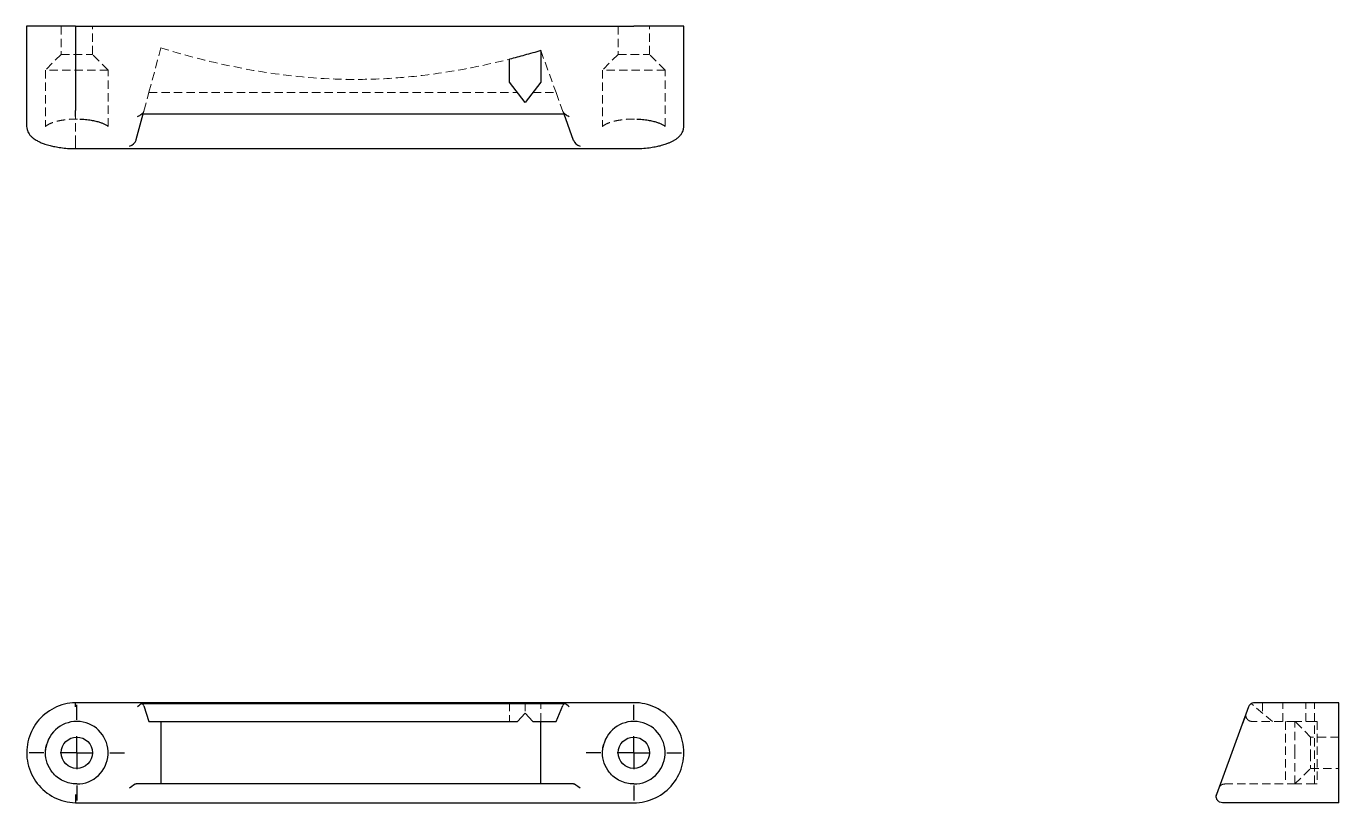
# Model space of a CAD drawing. Header units: millimetres. Extents: x 33 to 232, y 49 to 167.
import ezdxf

# ---------------------------------------------------------------- set-up
doc = ezdxf.new("R2010")
doc.units = ezdxf.units.MM
doc.linetypes.add('HIDDEN', pattern=[1.905, 1.27, -0.635])
doc.layers.add('10', color=7, linetype='Continuous')

# ---------------------------------------------------------------- blocks, each defined once
blk = doc.blocks.new('SW_CENTERMARKSYMBOL_0')
at = {"layer": '10', "color": 0}
for p, q in [((0, 5), (0, 7.25)), ((0, 0), (0, 2.5)), ((-5, 0), (-7.25, 0)), ((0, 0), (-2.5, 0)), ((0, 0), (0, -2.5)), ((0, 0), (2.5, 0)), ((5, 0), (7.25, 0)), ((0, -5), (0, -7.25))]:
    blk.add_line(p, q, dxfattribs=at)
blk = doc.blocks.new('SW_CENTERMARKSYMBOL_1')
at = {"layer": '10', "color": 0}
for p, q in [((0, 5), (0, 7.25)), ((0, 0), (0, 2.5)), ((-5, 0), (-7.25, 0)), ((0, 0), (-2.5, 0)), ((0, 0), (0, -2.5)), ((0, 0), (2.5, 0)), ((5, 0), (7.25, 0)), ((0, -5), (0, -7.25))]:
    blk.add_line(p, q, dxfattribs=at)

msp = doc.modelspace()

# ---------------------------------------------------------------- linework, layer by layer
at = {"color": 7, "linetype": 'Continuous', "lineweight": 25}
for p, q in [((33.15, 167.34), (33.15, 152.12)), ((40.54, 167.34), (33.15, 167.34)), ((40.54, 167.34), (40.54, 154.54)), ((40.54, 167.34), (125.32, 167.34)), ((132.92, 167.34), (125.32, 167.34)), ((132.92, 152.12), (132.92, 167.34)), ((111.2, 163.65), (111.2, 158.87)), ((106.45, 158.87), (106.45, 162.34)), ((108.82, 155.77), (106.45, 158.87)), ((111.2, 158.87), (108.82, 155.77)), ((49.79, 150.14), (50.84, 154.04)), ((50.64, 154.04), (114.85, 154.04)), ((114.69, 154.04), (116.14, 150.06)), ((40.55, 148.75), (125.32, 148.75)), ((125.32, 64.6), (40.54, 64.6)), ((50.64, 64.46), (114.85, 64.46)), ((50.95, 64.11), (51.7, 61.75)), ((113.51, 61.75), (114.56, 64.16)), ((218.64, 63.98), (213.8, 50.67)), ((232.34, 64.6), (219.54, 64.6)), ((232.34, 49.4), (232.34, 64.6)), ((107.67, 61.75), (108.82, 63.01)), ((108.82, 63.01), (109.97, 61.75)), ((51.7, 61.75), (107.67, 61.75)), ((53.52, 61.75), (53.52, 52.25)), ((109.97, 61.75), (113.51, 61.75)), ((111.2, 52.25), (111.2, 61.75)), ((36.07, 57.72), (36.16, 58.2)), ((120.63, 57.72), (120.72, 58.2)), ((116.15, 52.25), (49.76, 52.25)), ((40.54, 49.4), (125.32, 49.4)), ((232.34, 49.4), (214.7, 49.4))]:
    msp.add_line(p, q, dxfattribs=at)
at = {"color": 7, "linetype": 'HIDDEN', "lineweight": 18}
for p, q in [((38.38, 167.34), (38.38, 163.07)), ((43.13, 163.07), (43.13, 167.34)), ((122.94, 167.34), (122.94, 163.07)), ((127.69, 163.07), (127.69, 167.34)), ((53.52, 164.06), (51.7, 157.28)), ((111.2, 163.65), (113.51, 157.28)), ((38.38, 163.07), (36.01, 160.69)), ((38.38, 163.07), (43.13, 163.07)), ((45.51, 160.69), (43.13, 163.07)), ((122.94, 163.07), (120.57, 160.69)), ((122.94, 163.07), (127.69, 163.07)), ((130.07, 160.69), (127.69, 163.07)), ((45.51, 160.69), (36.01, 160.69)), ((36.01, 160.69), (36.01, 152.12)), ((45.51, 152.12), (45.51, 160.69)), ((130.07, 160.69), (120.57, 160.69)), ((120.57, 160.69), (120.57, 152.12)), ((130.07, 152.12), (130.07, 160.69)), ((50.95, 154.46), (51.7, 157.28)), ((51.7, 157.28), (107.67, 157.28)), ((109.97, 157.28), (113.51, 157.28)), ((113.51, 157.28), (114.56, 154.4)), ((40.54, 154.54), (40.54, 149.7)), ((50.84, 154.04), (50.95, 154.46)), ((114.56, 154.4), (114.69, 154.04)), ((125.32, 148.75), (125.32, 148.75)), ((106.45, 64.6), (106.45, 61.75)), ((108.82, 64.6), (108.82, 63.01)), ((111.2, 61.75), (111.2, 64.6)), ((219.4, 64.16), (219.04, 64.46)), ((222.28, 61.75), (219.4, 64.16)), ((220.77, 64.6), (220.77, 63.01)), ((223.87, 61.75), (223.87, 64.6)), ((227.34, 61.75), (227.34, 64.6)), ((228.65, 61.75), (228.65, 64.6)), ((218.25, 62.59), (218.23, 62.6)), ((225.69, 61.75), (219.19, 61.75)), ((224.27, 61.75), (224.27, 52.25)), ((225.69, 57), (225.69, 61.75)), ((228.65, 61.75), (225.69, 61.75)), ((228.07, 59.38), (225.69, 61.75)), ((228.65, 52.25), (228.65, 61.75)), ((229.06, 61.75), (228.69, 61.75)), ((229.06, 61.75), (229.06, 52.25)), ((228.07, 59.38), (228.07, 57)), ((232.34, 59.38), (228.07, 59.38)), ((36.01, 57), (36.07, 57.72)), ((120.57, 57), (120.63, 57.72)), ((225.69, 52.25), (225.69, 57)), ((228.07, 57), (228.07, 54.62)), ((225.69, 52.25), (228.07, 54.62)), ((228.07, 54.62), (232.34, 54.62)), ((214.99, 52.25), (225.69, 52.25)), ((228.65, 52.25), (225.69, 52.25)), ((228.73, 52.25), (229.06, 52.25))]:
    msp.add_line(p, q, dxfattribs=at)
at = {"color": 7, "linetype": 'Continuous', "lineweight": 25}
for centre in [(40.76, 57), (125.32, 57)]:
    msp.add_circle(centre, 2.38, dxfattribs=at)
for centre in [(40.77, 57), (125.33, 57)]:
    msp.add_arc(centre, 4.75, 269.899, 171.2311, dxfattribs=at)
for centre, major_axis, ratio, start_param, end_param in [((49.99, 154.54), (0.92, 0.706), 0.691828, 4.224361, 4.899407), ((115.52, 154.54), (0.97, -0.679), 0.685063, 4.484607, 5.159654), ((48.78, 150.04), (0.92, 0.706), 0.691828, 4.224361, 5.446091), ((48.87, 150.39), (-0.263, -0.981), 0.935771, 1.467405, 1.570796), ((117.03, 150.39), (0.348, -0.957), 0.932495, 4.712389, 4.734254), ((117.16, 150.04), (0.97, -0.679), 0.685063, 3.937923, 5.159654), ((49.99, 63.65), (1.03, 0.93), 0.175544, 0.737819, 1.412866), ((50.02, 63.96), (0.954, 0.04), 0.679789, 0.18389, 0.833966), ((115.48, 63.96), (0.958, -0.054), 0.676274, 2.32877, 2.897318), ((115.52, 63.65), (1.06, -0.93), 0.174891, 1.722863, 2.39791), ((48.78, 51.3), (1.03, 0.93), 0.175544, 0.191135, 1.412866), ((117.16, 51.3), (1.06, -0.93), 0.174891, 1.722863, 2.944594)]:
    msp.add_ellipse(centre, major_axis=major_axis, ratio=ratio, start_param=start_param, end_param=end_param, dxfattribs=at)
at = {"color": 7, "linetype": 'HIDDEN', "lineweight": 18}
for centre, major_axis, ratio, start_param, end_param in [((50.02, 154.65), (0.953, -0.075), 0.809203, 5.483952, 6.134028), ((115.48, 154.65), (0.955, 0.099), 0.804309, 3.340793, 3.909342)]:
    msp.add_ellipse(centre, major_axis=major_axis, ratio=ratio, start_param=start_param, end_param=end_param, dxfattribs=at)
for points, knots in [([(53.52, 164.06), (57.93, 162.69), (62.34, 161.59), (71.16, 159.98), (75.57, 159.48), (82.19, 159.24), (84.39, 159.25), (88.8, 159.43), (91.01, 159.61), (97.62, 160.39), (102.03, 161.23), (106.45, 162.34)], [0, 0, 0, 0, 0.25, 0.25, 0.5, 0.5, 0.625, 0.625, 0.75, 0.75, 1, 1, 1, 1]), ([(36.02, 152.11), (36.02, 152.11), (36.02, 152.1), (36.05, 152.15), (36.22, 152.29), (36.55, 152.49), (37.12, 152.73), (37.87, 152.95), (38.77, 153.12), (39.79, 153.22), (40.63, 153.26), (41.11, 153.23), (41.23, 153.23)], [0, 0, 0, 0, 0.0307, 0.127341, 0.211118, 0.331782, 0.451061, 0.572206, 0.697052, 0.825972, 0.954851, 1, 1, 1, 1]), ([(120.58, 152.11), (120.58, 152.11), (120.58, 152.1), (120.61, 152.15), (120.78, 152.29), (121.11, 152.49), (121.69, 152.73), (122.43, 152.95), (123.33, 153.12), (124.35, 153.22), (125.19, 153.26), (125.67, 153.23), (125.79, 153.23)], [0, 0, 0, 0, 0.0307, 0.127341, 0.211118, 0.331782, 0.451061, 0.572206, 0.697052, 0.825972, 0.954851, 1, 1, 1, 1]), ([(40.55, 148.76), (40.55, 148.77), (40.55, 148.78), (40.55, 148.81), (40.55, 148.84), (40.55, 148.88), (40.54, 148.94), (40.54, 149.03), (40.54, 149.18), (40.54, 149.34), (40.54, 149.52), (40.54, 149.64), (40.54, 149.7)], [0, 0, 0, 0, 0.067897, 0.132284, 0.193158, 0.250521, 0.304371, 0.445838, 0.586134, 0.725259, 0.863214, 1, 1, 1, 1]), ([(218.24, 62.57), (218.22, 62.56), (218.2, 62.54), (218.05, 62.17), (217.81, 61.57), (217.51, 60.79), (217.17, 59.9), (216.82, 58.95), (216.49, 58.06), (216.28, 57.48), (216.19, 57.24)], [0, 0, 0, 0, 0.116177, 0.25767, 0.396178, 0.53182, 0.663645, 0.790628, 0.912145, 1, 1, 1, 1]), ([(218.23, 62.6), (218.21, 62.58), (218.18, 62.55), (218.11, 62.39), (218, 62.15), (217.87, 61.81), (217.71, 61.39), (217.54, 60.94), (217.41, 60.6), (217.36, 60.45)], [0, 0, 0, 0, 0.140223, 0.282426, 0.426956, 0.574255, 0.724489, 0.877549, 1, 1, 1, 1]), ([(218.3, 63.03), (218.28, 62.96), (218.23, 62.82), (218.24, 62.65), (218.24, 62.56)], [0, 0, 0, 0, 0.506397, 1, 1, 1, 1]), ([(219.19, 61.74), (219.07, 61.76), (218.84, 61.78), (218.55, 61.97), (218.32, 62.25), (218.27, 62.47), (218.25, 62.58)], [0, 0, 0, 0, 0.250105, 0.500518, 0.750699, 1, 1, 1, 1]), ([(215.81, 56.18), (215.72, 55.94), (215.53, 55.42), (215.24, 54.6), (214.92, 53.71), (214.63, 52.92), (214.39, 52.24), (214.19, 51.69), (214.03, 51.24), (213.91, 50.91), (213.83, 50.67), (213.77, 50.5), (213.76, 50.47), (213.75, 50.45)], [0, 0, 0, 0, 0.081351, 0.175631, 0.282776, 0.402461, 0.489001, 0.580699, 0.677506, 0.753616, 0.832779, 0.914945, 1, 1, 1, 1]), ([(214.14, 51.61), (214.19, 51.7), (214.27, 51.88), (214.48, 52.09), (214.75, 52.22), (214.94, 52.24), (215.04, 52.25)], [0, 0, 0, 0, 0.250011, 0.49998, 0.750016, 1, 1, 1, 1])]:
    msp.add_open_spline(points, degree=3, knots=knots, dxfattribs=at)
at = {"color": 7, "linetype": 'Continuous', "lineweight": 25}
for points, knots in [([(111.2, 163.65), (110.38, 163.4), (109.56, 163.17), (108.74, 162.94), (107.97, 162.74), (107.21, 162.53), (106.45, 162.34)], [0, 0, 0, 0, 0.2683852, 0.2683852, 0.2683852, 0.5185282, 0.5185282, 0.5185282, 0.5185282]), ([(40.56, 153.64), (40.56, 153.66), (40.56, 153.68), (40.55, 153.72), (40.55, 153.78), (40.55, 153.83), (40.55, 153.89), (40.55, 153.96), (40.55, 154.03), (40.55, 154.1), (40.55, 154.17), (40.55, 154.25), (40.54, 154.32), (40.54, 154.39), (40.54, 154.47), (40.54, 154.51), (40.54, 154.54)], [0, 0, 0, 0, 0.081649, 0.161728, 0.240241, 0.317177, 0.392528, 0.466303, 0.538521, 0.609178, 0.67826, 0.745759, 0.811678, 0.876023, 0.938796, 1, 1, 1, 1]), ([(33.15, 152.11), (33.16, 151.97), (33.18, 151.69), (33.32, 151.32), (33.52, 150.96), (33.79, 150.64), (34.11, 150.37), (34.42, 150.15), (34.71, 149.97), (35.02, 149.81), (35.41, 149.63), (35.97, 149.42), (36.65, 149.22), (37.46, 149.04), (38.35, 148.89), (39.4, 148.78), (40.16, 148.76), (40.56, 148.75)], [0, 0, 0, 0, 0.066648, 0.125316, 0.175926, 0.247023, 0.303674, 0.353933, 0.397947, 0.436208, 0.48781, 0.556814, 0.642758, 0.718134, 0.802865, 0.896916, 1, 1, 1, 1]), ([(41.23, 153.23), (41.44, 153.22), (41.95, 153.21), (42.72, 153.12), (43.47, 152.98), (44.09, 152.82), (44.51, 152.68), (44.81, 152.55), (45.01, 152.45), (45.2, 152.35), (45.37, 152.26), (45.49, 152.19), (45.5, 152.15), (45.51, 152.12)], [0, 0, 0, 0, 0.077773, 0.193257, 0.300257, 0.400396, 0.493508, 0.53848, 0.597024, 0.672932, 0.765496, 0.87447, 1, 1, 1, 1]), ([(125.32, 148.75), (125.74, 148.76), (126.53, 148.77), (127.62, 148.88), (128.54, 149.03), (129.36, 149.2), (130.03, 149.4), (130.58, 149.6), (131.01, 149.78), (131.39, 149.98), (131.75, 150.2), (132.07, 150.45), (132.38, 150.75), (132.65, 151.12), (132.87, 151.58), (132.9, 151.93), (132.92, 152.12)], [0, 0, 0, 0, 0.106571, 0.202544, 0.28791, 0.362595, 0.445229, 0.508064, 0.559078, 0.611546, 0.665776, 0.723243, 0.77635, 0.840167, 0.91478, 1, 1, 1, 1]), ([(125.79, 153.23), (126, 153.22), (126.51, 153.21), (127.28, 153.12), (128.03, 152.98), (128.65, 152.82), (129.07, 152.68), (129.37, 152.55), (129.57, 152.45), (129.77, 152.35), (129.93, 152.26), (130.05, 152.19), (130.06, 152.15), (130.07, 152.12)], [0, 0, 0, 0, 0.077773, 0.193257, 0.300257, 0.400396, 0.493508, 0.53848, 0.597024, 0.672932, 0.765496, 0.87447, 1, 1, 1, 1]), ([(40.56, 148.8), (40.56, 148.78), (40.55, 148.74), (40.55, 148.75), (40.55, 148.75)], [0, 0, 0, 0, 0.713119, 1, 1, 1, 1]), ([(40.54, 64.6), (39.43, 64.57), (37.21, 64.01), (34.55, 61.82), (33.1, 58.72), (33.08, 54.13), (36.07, 50.26), (39.43, 49.43), (40.54, 49.4)], [-3.113425, -3.113425, -3.113425, -3.113425, -2.672657, -2.231888, -1.79112, -1.350352, -0.468816, -0.028168, -0.028168, -0.028168, -0.028168]), ([(40.56, 63.98), (40.56, 64.01), (40.56, 64.06), (40.55, 64.14), (40.55, 64.22), (40.55, 64.29), (40.55, 64.35), (40.55, 64.41), (40.55, 64.45), (40.55, 64.5), (40.55, 64.53), (40.55, 64.56), (40.54, 64.58), (40.54, 64.59), (40.54, 64.6), (40.54, 64.6), (40.54, 64.6)], [0, 0, 0, 0, 0.081649, 0.161728, 0.240241, 0.317177, 0.392528, 0.466303, 0.538521, 0.609178, 0.67826, 0.745759, 0.811678, 0.876023, 0.938796, 1, 1, 1, 1]), ([(219.54, 64.6), (219.43, 64.6), (219.21, 64.56), (218.87, 64.37), (218.7, 64.13), (218.64, 63.98)], [0, 0, 0, 0, 0.285714, 0.571429, 1, 1, 1, 1]), ([(40.76, 52.25), (40.05, 52.25), (38.63, 52.58), (36.62, 54.16), (36.02, 55.94), (36.01, 57)], [-3.141593, -3.141593, -3.141593, -3.141593, -2.692794, -2.243995, -1.571393, -1.571393, -1.571393, -1.571393]), ([(36.02, 57.08), (36.02, 57.22), (36.01, 57.44), (36.06, 57.65), (36.07, 57.72)], [0, 0, 0, 0, 0.651757, 1, 1, 1, 1]), ([(125.32, 52.25), (124.61, 52.25), (123.19, 52.58), (121.18, 54.16), (120.58, 55.94), (120.57, 57)], [-3.141593, -3.141593, -3.141593, -3.141593, -2.692794, -2.243995, -1.571393, -1.571393, -1.571393, -1.571393]), ([(120.58, 57.08), (120.58, 57.22), (120.58, 57.44), (120.62, 57.65), (120.63, 57.72)], [0, 0, 0, 0, 0.651757, 1, 1, 1, 1]), ([(40.56, 50.67), (40.56, 50.64), (40.56, 50.58), (40.55, 50.48), (40.55, 50.39), (40.55, 50.3), (40.55, 50.21), (40.55, 50.13), (40.55, 50.05), (40.55, 49.98), (40.55, 49.92), (40.55, 49.86), (40.54, 49.77), (40.54, 49.66), (40.54, 49.55), (40.54, 49.46), (40.54, 49.41), (40.54, 49.4), (40.54, 49.4)], [0, 0, 0, 0, 0.0559066, 0.1097295, 0.1614684, 0.2111231, 0.2586935, 0.3041794, 0.3475805, 0.3888968, 0.4281282, 0.4652744, 0.5003354, 0.6019502, 0.7027234, 0.8026556, 0.9017476, 1, 1, 1, 1]), ([(214.7, 49.4), (214.54, 49.4), (214.39, 49.44), (214.12, 49.58), (214, 49.68), (213.83, 49.93), (213.77, 50.07), (213.73, 50.38), (213.75, 50.53), (213.8, 50.67)], [0, 0, 0, 0, 0.25, 0.25, 0.5, 0.5, 0.75, 0.75, 1, 1, 1, 1])]:
    msp.add_open_spline(points, degree=3, knots=knots, dxfattribs=at)
msp.add_open_spline([(125.32, 49.4), (126.46, 49.4), (128.73, 49.92), (131.46, 52.1), (132.98, 55.25), (132.98, 58.75), (131.47, 61.9), (128.73, 64.08), (126.46, 64.6), (125.32, 64.6)], degree=3, dxfattribs=at)

# ---------------------------------------------------------------- block references
at = {"layer": '10'}
for name, p in [('SW_CENTERMARKSYMBOL_0', (40.76, 57)), ('SW_CENTERMARKSYMBOL_1', (125.32, 57))]:
    msp.add_blockref(name, p, dxfattribs=at)

doc.saveas('drawing.dxf')
